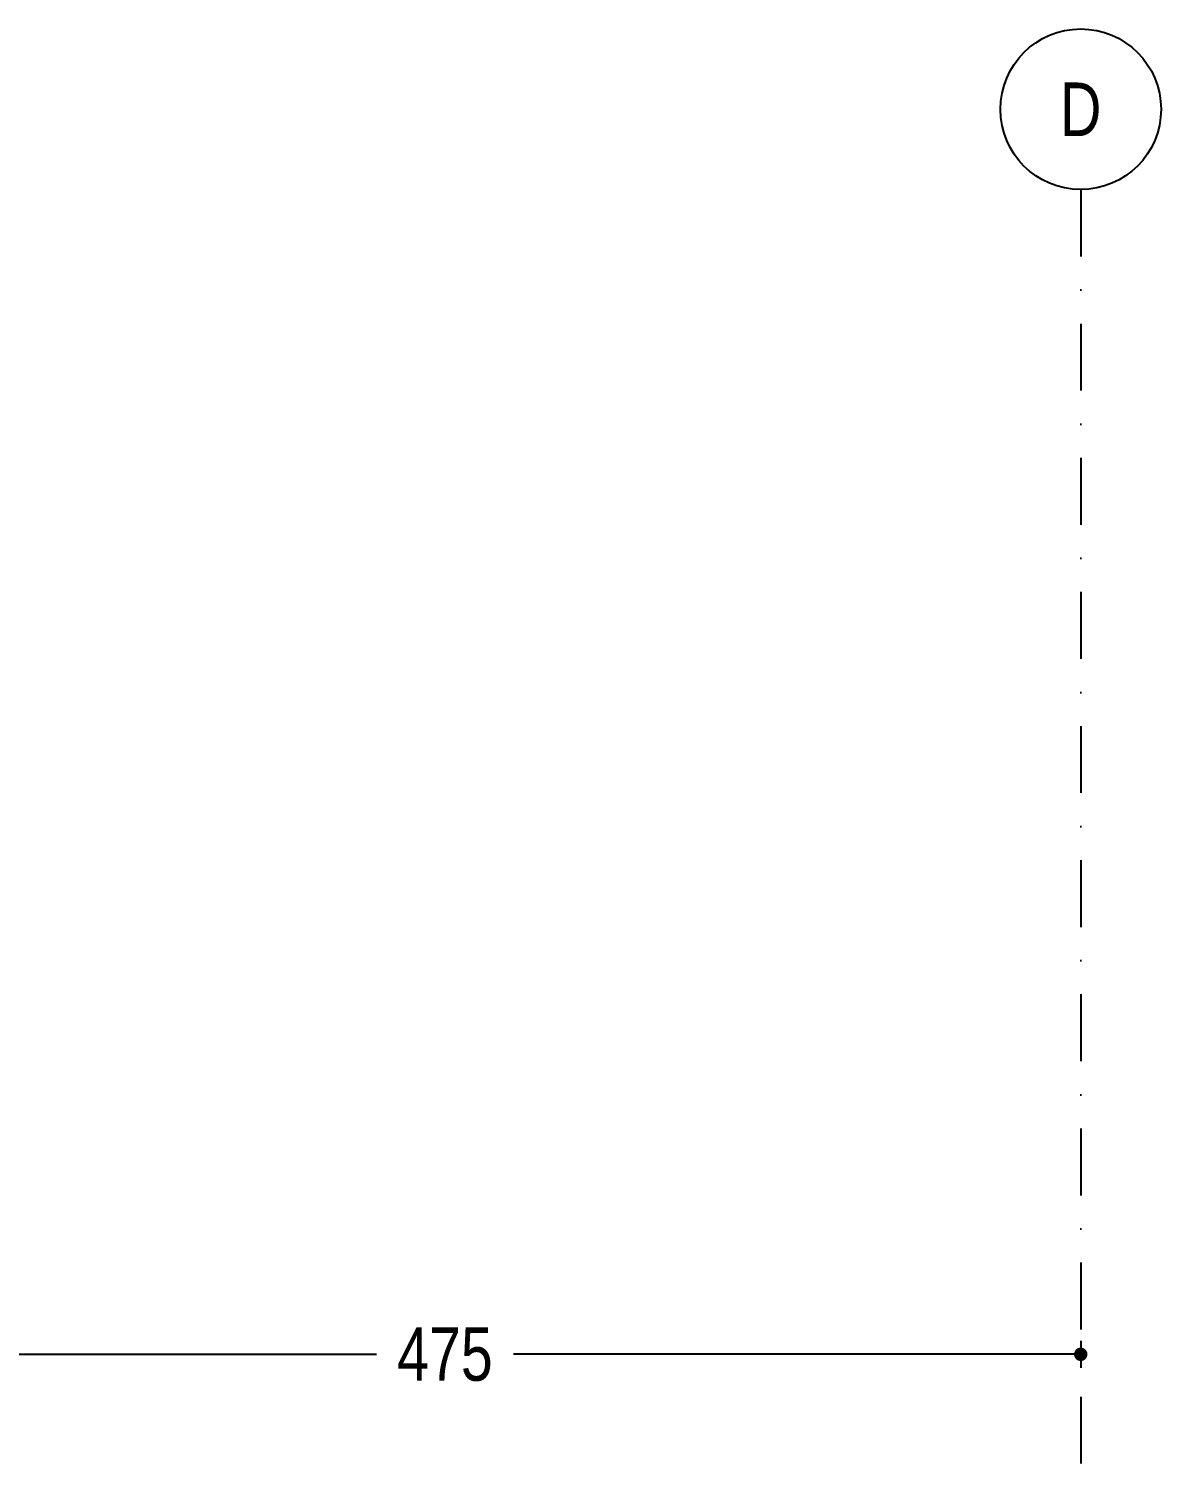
# Model space of a CAD drawing. Header units: centimetres. Extents: x 77182 to 116086, y 20619 to 33555.
# Drawn here: x 87066 to 87489, y 22969 to 23510 of the extents above; entities that cross this region are included whole.
import ezdxf
from ezdxf.enums import TextEntityAlignment as Align

# ---------------------------------------------------------------- set-up
doc = ezdxf.new("R2010")
doc.units = ezdxf.units.CM
doc.header["$LTSCALE"] = 100
doc.linetypes.add('DASHDOT2', pattern=[0.5, 0.25, -0.125, 0, -0.125])
doc.layers.add('A-ANNO-DIMS', color=187, linetype='Continuous')
doc.layers.add('A-ANNO-GRID', color=155, linetype='DASHDOT2')
doc.styles.add('Fields_100', font='act_simplex.shx', dxfattribs={"width": 0.8, "height": 20})
doc.dimstyles.new('FIELDS_100', dxfattribs={"dimscale": 0, "dimtxt": 20, "dimasz": 5, "dimexe": 5, "dimexo": 5, "dimgap": 5, "dimtad": 0, "dimdec": 0, "dimzin": 0, "dimdsep": 46, "dimtxsty": 'Fields_100', "dimblk": 'DOT', "dimcen": 0.09, "dimclrt": 50, "dimadec": 0, "dimazin": 0, "dimtfac": 1, "dimtdec": 0, "dimtix": 1, "dimtofl": 0, "dimtmove": 1, "dimatfit": 3, "dimfxl": 5, "dimfxlon": 1, "dimtolj": 1, "dimtzin": 0, "dimarcsym": 0})

# ---------------------------------------------------------------- blocks, each defined once
blk = doc.blocks.new('_Dot')
at = {"color": 0, "linetype": 'ByBlock', "lineweight": -2}
blk.add_line((-0.5, 0), (-1, 0), dxfattribs=at)
at = {"color": 0, "linetype": 'ByBlock', "const_width": 0.5}
blk.add_lwpolyline([(-0.25, 0, 1), (0.25, 0, 1)], format="xyb", close=True, dxfattribs=at)
blk = doc.blocks.new('*D86')
at = {"layer": 'A-ANNO-DIMS', "color": 0, "lineweight": -2, "transparency": 16777216}
for p, q in [((86984.07, 23020.25), (86984.07, 23010.25)), ((87459.07, 23020.25), (87459.07, 23010.25)), ((86989.07, 23015.25), (87196, 23015.25)), ((87454.07, 23015.25), (87247.14, 23015.25))]:
    blk.add_line(p, q, dxfattribs=at)
at = {"layer": 'DEFPOINTS', "color": 0, "transparency": 16777216}
for p in [(86984.07, 23215.25), (87459.07, 23215.25), (87459.07, 23015.25)]:
    blk.add_point(p, dxfattribs=at)
at = {"layer": 'A-ANNO-DIMS', "color": 0, "lineweight": -2, "transparency": 16777216, "xscale": 5, "yscale": 5, "zscale": 5, "rotation": 180}
blk.add_blockref('_Dot', (86984.07, 23015.25), dxfattribs=at)
at = {"layer": 'A-ANNO-DIMS', "color": 0, "lineweight": -2, "transparency": 16777216, "xscale": 5, "yscale": 5, "zscale": 5}
blk.add_blockref('_Dot', (87459.07, 23015.25), dxfattribs=at)
at = {"layer": 'A-ANNO-DIMS', "color": 50, "transparency": 16777216, "insert": (87221.57, 23015.25), "char_height": 20, "attachment_point": 5, "style": 'Fields_100'}
blk.add_mtext('\\A1;475', dxfattribs=at)

msp = doc.modelspace()

# ---------------------------------------------------------------- linework, layer by layer
at = {"layer": 'A-ANNO-GRID'}
msp.add_line((87459.07, 23450.33), (87459.07, 21881.86), dxfattribs=at)
at = {"layer": 'A-ANNO-GRID', "linetype": 'Continuous', "ltscale": 10}
msp.add_circle((87459.07, 23480.33), 30, dxfattribs=at)

# ---------------------------------------------------------------- texts
at = {"layer": 'A-ANNO-GRID', "color": 50, "style": 'Fields_100', "width": 0.8}
msp.add_text('D', height=20, dxfattribs=at).set_placement((87459.07, 23480.33), align=Align.MIDDLE_CENTER)

# ---------------------------------------------------------------- dimensions: what is measured, and where the dimension line sits
at = {"layer": 'A-ANNO-DIMS'}
dim = msp.add_linear_dim(base=(87459.07, 23015.25), p1=(86984.07, 23215.25), p2=(87459.07, 23215.25), dimstyle='FIELDS_100', override={"dimscale": 1}, dxfattribs=at)
dim.commit()
dim.dimension.update_dxf_attribs({"geometry": '*D86', "text_midpoint": (87221.57, 23015.25)})

doc.saveas('drawing.dxf')
